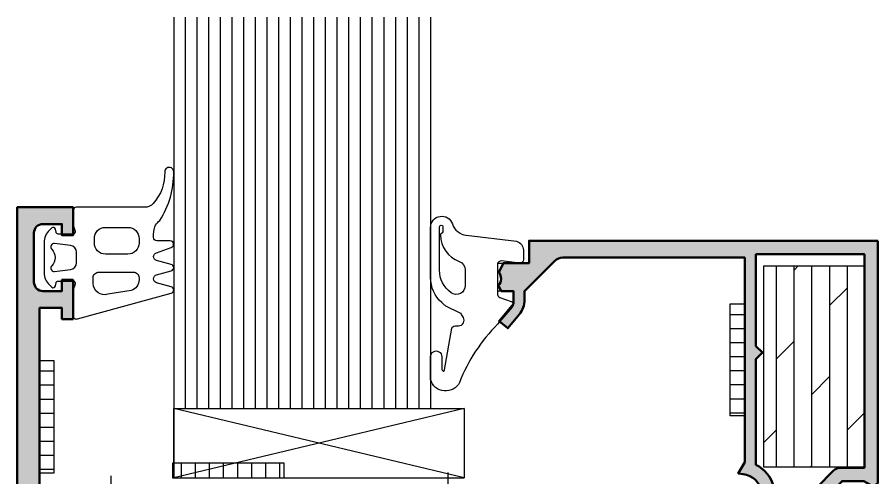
# Model space of a CAD drawing. Header units: millimetres. Extents: x -1821 to 14707, y -2864 to 1473.
# Drawn here: x 12332.2 to 12409.2, y -1147 to -1105.8 of the extents above; entities that cross this region are included whole.
import ezdxf

# ---------------------------------------------------------------- set-up
doc = ezdxf.new("R2010")
doc.units = ezdxf.units.MM
doc.linetypes.add('CENTER', pattern=[50.800000000000004, 31.75, -6.35, 6.35, -6.35])
doc.linetypes.add('VERDECKT', pattern=[9.524999999999999, 6.35, -3.175])
doc.layers.add('AM_S', color=80, linetype='Continuous', lineweight=50)
doc.layers.add('Docu-AM_8', color=1, linetype='Continuous', lineweight=25)
for name, color, linetype in [('CENT_18', 3, 'CENTER'), ('CONST35', 7, 'Continuous'), ('CONST50', 1, 'Continuous'), ('HIDE_18', 3, 'VERDECKT')]:
    doc.layers.add(name, color=color, linetype=linetype)

# ---------------------------------------------------------------- blocks, each defined once
blk = doc.blocks.new('WI4010065')
at = {"linetype": 'Continuous'}
for points in [[(0.3, 0, 0.414214), (0, -0.3), (0, -1.615239), (0.187939, -2.131596, -0.520567), (0, -2.4), (-1.33218, -2.4, -0.36397), (-1.529142, -2.23473), (-1.576655, -1.96527, 0.594937), (-1.910016, -1.853729), (-2.122998, -2.052338, 0.208), (-2.6, -3.149369), (-2.6, -5.850631, 0.208), (-2.122998, -6.947662), (-1.910016, -7.146271, 0.594937), (-1.576655, -7.03473), (-1.529142, -6.76527, -0.36397), (-1.33218, -6.6), (0, -6.6, -0.520567), (0.187939, -6.868404), (0, -7.384761), (0, -9.7, 0.505497), (0.389, -9.986), (8.789, -7.686, 0.751737), (8.775901, -7.11), (7.474901, -6.762, -0.767327), (7.474901, -6.038), (8.775901, -5.69, 0.767327), (8.775901, -5.11), (7.458901, -4.757, -0.767327), (7.458901, -4.076), (8.775901, -3.59, 0.876976), (8.697901, -3), (7.497901, -3, -0.414214), (7.197901, -2.7), (7.197901, -2.48, -0.051818), (7.229954, -2.171592, -0.225446), (7.753453, -1.181, 0.150709), (8.998426, 3.166347, 1.016945), (8.198426, 3.153347, -0.195341), (7.159804, 0.327187, -0.211259), (6.419992, 0), (0.3, 0)], [(4.9, -1.8, -0.414214), (5.9, -2.8), (5.9, -3.2, -0.414214), (4.9, -4.2), (2.9, -4.2, -0.414214), (1.9, -3.2), (1.9, -2.8, -0.414214), (2.9, -1.8), (4.9, -1.8)], [(0.3, -4.975849), (0.3, -4.024151, 0.378866), (-0.226878, -3.428624), (-1.663439, -3.252236, 0.717695), (-1.909647, -3.764588, -0.421053), (-1.909647, -5.235412, 0.717695), (-1.663439, -5.747764), (-0.226878, -5.571376, 0.378866), (0.3, -4.975849)], [(5.4, -5.8, -0.414214), (5.9, -6.3), (5.9, -6.487, -0.328465), (5.197, -7.442), (3.097, -7.784, -0.505497), (1.8, -6.829), (1.8, -6.3, -0.414214), (2.3, -5.8), (5.4, -5.8)]]:
    blk.add_lwpolyline(points, format="xyb", close=True, dxfattribs=at)
blk = doc.blocks.new('WS4070448')
for p, q in [((6.61725692111645, -8.639359081321516), (6.61725692111645, -11.00311480052579)), ((6.61725692111645, -8.639359081321516), (9.517256921116541, -8.639359081321516)), ((9.517256921116541, -11.00311480052579), (9.517256921116541, -8.639359081321516)), ((6.61725692111645, -11.00311480052579), (8.067256921116496, -12.63935908132152)), ((8.067256921116496, -12.63935908132152), (9.517256921116541, -11.00311480052579))]:
    blk.add_line(p, q)
blk.add_lwpolyline([(11.39017358778314, 2.114399939326205, 0.3148562194916155), (4.744340254449881, 2.114399939326205, 0.244911807885714), (4.31725692111651, 1.294786315076664), (4.31725692111651, 0.3606409186785697), (11.81725692111651, 0.3606409186785697), (11.81725692111651, 1.294786315076664, 0.244911807885716), (11.39017358778314, 2.114399939326205, 0.1382912330068625)], format="xyb")
for points in [[(6.117256921116464, -1.139359081321317), (6.617256921116464, -1.428034215916085), (8.06725692111651, -1.08419660353465), (8.56725692111651, -0.707357978585577), (8.06725692111651, -0.5068463343449991), (6.617256921116464, -0.8506839467264342)], [(6.117256921116464, -2.539359081321294), (6.617256921116464, -2.828034215916063), (9.517256921116555, -2.140358991153079), (10.01725692111656, -1.851683856558196), (9.517256921116555, -1.563008721963428), (6.617256921116464, -2.250683946726411)], [(6.117256921116464, -3.939359081321271), (6.617256921116464, -4.22803421591604), (9.517256921116555, -3.540358991153056), (10.01725692111656, -3.251683856558287), (9.517256921116555, -2.963008721963405), (6.617256921116464, -3.650683946726502)], [(6.117256921116464, -5.339359081321362), (6.617256921116464, -5.628034215916131), (9.517256921116555, -4.940358991153147), (10.01725692111656, -4.651683856558265), (9.517256921116555, -4.363008721963496), (6.617256921116464, -5.05068394672648)], [(6.117256921116464, -6.739359081321339), (6.617256921116464, -7.028034215916108), (9.517256921116555, -6.340358991153124), (10.01725692111656, -6.051683856558356), (9.517256921116555, -5.763008721963473), (6.617256921116464, -6.450683946726571)], [(6.117256921116464, -8.13935908132143), (6.617256921116464, -8.428034215916199), (9.517256921116555, -7.740358991153215), (10.01725692111656, -7.451683856558333), (9.517256921116555, -7.163008721963564), (6.617256921116464, -7.850683946726548)]]:
    blk.add_lwpolyline(points, close=True)
for points in [[(6.117256921116464, -1.139359081321317), (8.56725692111651, -0.707357978585577)], [(6.617256921116464, -0.1393590813214303), (6.617256921116464, -0.8506839467264342)], [(9.517256921116555, -0.1393590813214303), (9.517256921116555, -1.563008721963428)], [(6.617256921116464, -1.428034215916085), (6.617256921116464, -1.850683946726662)], [(6.617256921116464, -1.428034215915972), (6.617256921116464, -2.250683946726411)], [(6.617256921116464, -1.428034215916085), (6.617256921116464, -2.250683946726411)], [(6.117256921116464, -2.539359081321294), (10.01725692111656, -1.851683856558196)], [(9.517256921116555, -2.140358991153079), (9.517256921116555, -2.963008721963405)], [(6.617256921116464, -2.828034215916063), (6.617256921116464, -3.650683946726389)], [(6.117256921116464, -3.939359081321271), (10.01725692111656, -3.251683856558287)], [(9.517256921116555, -3.540358991153056), (9.517256921116555, -4.363008721963496)], [(6.617256921116464, -4.22803421591604), (6.617256921116464, -5.05068394672648)], [(6.117256921116464, -5.339359081321362), (10.01725692111656, -4.651683856558265)], [(9.517256921116555, -4.940358991153147), (9.517256921116555, -5.763008721963473)], [(6.117256921116464, -6.739359081321339), (10.01725692111656, -6.051683856558356)], [(6.617256921116464, -5.628034215916131), (6.617256921116464, -6.450683946726457)], [(9.517256921116555, -6.340358991153124), (9.517256921116555, -7.163008721963564)], [(6.117256921116464, -8.13935908132143), (10.01725692111656, -7.451683856558333)], [(6.617256921116464, -7.028034215916108), (6.617256921116464, -7.850683946726548)], [(6.617256921116464, -8.428034215916199), (6.617256921116464, -8.63935908132143)], [(9.517256921116555, -7.740358991153215), (9.517256921116555, -8.63935908132143)], [(9.267256921116555, -8.63935908132143), (9.267256921116555, -10.88653788598694), (8.100687889319275, -12.28495534589953)], [(9.517256921116555, -9.140358991153192), (9.517256921116555, -9.963008721963632)], [(6.617256921116464, -9.828034215916176), (6.617256921116464, -10.65068394672662)]]:
    blk.add_lwpolyline(points)
for centre, radius, start, end in [((6.117256921116464, -0.1393590813214303), 0.5, 0, 90), ((10.01725692111656, -0.1393590813214303), 0.5, 90, 180), ((6.608770647169436, -12.47123468863523), 1.46814441479989, 353.4243546898833, 89.66881296982747)]:
    blk.add_arc(centre, radius, start, end)
at = {"layer": 'CENT_18'}
blk.add_line((8.051324099384601, -14.39948361255352), (8.067256921116496, 4.660640918678553), dxfattribs=at)
at = {"layer": 'HIDE_18'}
for p, q in [((7.095590298616457, 1.693974918678634), (7.095590298616457, 3.078670647065735)), ((7.507789093673637, 1.693974918678634), (7.507789093673637, 2.967171702408848)), ((8.626724748559354, 1.693974918678634), (8.626724748559354, 2.967171702408848)), ((9.03892354361642, 1.693974918678634), (9.03892354361642, 3.078670647065735))]:
    blk.add_line(p, q, dxfattribs=at)
for points in [[(6.417257671116445, 2.920991849600028), (6.417257671116445, 1.693974918678606)], [(9.71725617111646, 2.920991849600028), (9.71725617111646, 1.693974918678606)], [(6.417257671116445, 1.693974918678606), (8.06725692111651, 1.251858952129083)], [(9.71725617111646, 1.693974918678606), (8.06725692111651, 1.251858952129083)]]:
    blk.add_lwpolyline(points, dxfattribs=at)
for centre, radius, start, end in [((6.477833716567616, 4.198323827732139), 1.278767547148902, 267.2848457777188, 298.8872446147255), ((8.06725692111651, 5.853135295953763), 2.939692180009696, 250.6988425741186, 289.3011574258814), ((9.656680125665403, 4.198323827732139), 1.278767547148902, 241.1127553852741, 272.7151542222811), ((6.756423984866402, 2.851153472017387), 1.205859026872558, 253.6642630842155, 286.3357369157983), ((8.067256921116623, 11.77548796901581), 10.12822992478941, 264.4947782301543, 275.5052217698424), ((9.378089857366618, 2.851153472017955), 1.205859026873062, 253.6642630842089, 286.3357369157813)]:
    blk.add_arc(centre, radius, start, end, dxfattribs=at)
blk = doc.blocks.new('WI4030187')
h = blk.add_hatch()
h.set_pattern_fill('LINE', color=256, scale=0.395, angle=90, style=0)
h.set_pattern_definition([(90, (0, 0), (-1.254125, 7.679047217437444e-17), [])])
h.paths.add_polyline_path([(10, 1.300000000000001), (0, 1.300000000000001), (0, 0), (10, 4.440892098500626e-16)])
blk.add_lwpolyline([(0, 1.3), (0, 0), (10, 4.440892098500626e-16), (10, 1.300000000000001)], close=True)
blk = doc.blocks.new('WI3090077')
for points in [[(-34.00000000000001, 20.00000000000002), (-31.20000000000001, 20.00000000000002), (-31.20000034275063, 22.00000000000002), (-7.105427357601002e-15, 22), (0, 0.3000000000000043), (-0.4500000000000064, 0.04019237886466698), (-1.246410161513783, 0.5), (-3.200000000000024, 0.5000000000000036), (-3.70000000000001, 3.552713678800501e-15), (-3.700000000000014, -1.899999999999991), (-3.500000000000004, -1.900000000000002), (-3.500000000000007, -2.299999999999997), (-4.900000000000006, -2.299999999999994), (-4.900000000000013, -1.199999999999996), (-9.201613323034078, -1.199999999999996), (-9.298437906689262, -1.574999999999996, -0.6526792417611865), (-14.90000000000001, -2.488194301613421), (-14.90000000000001, -2.199999999999989), (-13.65738719604984, -2.199999999999996, 1.382110527038188), (-12.04000000000001, 1.132588937151411), (-12.48361182593795, 1.192270058432107), (-11.9, 2.203115392854702), (-11.9, 20.50000000000005), (-28.18578597812919, 20.50000000000007, 0.1989123673796576), (-28.89289275931574, 20.20710678118662), (-31.59999954050234, 17.50000000000002), (-31.59999954050234, 16.71441000000001, -0.1763269499999998), (-32.06791154050234, 15.42883600000001), (-33.11697754050233, 14.17860700000002), (-33.88302254050234, 14.82139400000002), (-32.59999954050234, 16.35044100000001), (-32.59999954050234, 17.50000000000002), (-34.00000000000001, 17.50000000000002)], [(-10.9, 20.80000000000005), (-10.90000000000001, 12.58284271247458), (-10.31715728752541, 12.00000000000001), (-10.90000000000001, 11.41715728752541), (-10.90000000000001, 1.965863337187804, -0.2134575926161298), (-9.305004173625662, 4.884981308350689e-15), (-5.397056274847692, 5.329070518200751e-15), (-3.989949493661207, 1.407106781186525, -0.1989123673796592), (-3.282842712474658, 1.699999999999986), (-1.200000000000003, 1.700000000000001), (-1.200000000000003, 20.80000000000005), (-10.9, 20.80000000000005)]]:
    blk.add_lwpolyline(points, format="xyb", close=True)
blk = doc.blocks.new('WI4090084')
h = blk.add_hatch()
h.set_pattern_fill('DOLMIT', color=256, scale=0.25, angle=90, style=0)
h.set_pattern_definition([(90, (3.299999999999999, -4.999999999999947), (-1.5875, 9.720312933465119e-17), []), (135, (3.299999999999999, -4.999999999999947), (-3.174997835875247, -3.174997835875246), [2.245065, -4.490125])])
h.paths.add_polyline_path([(-1.200000000000001, 20.25000000000005), (-10.2, 20.25000000000005), (-10.2, 2.250000000000053), (-1.200000000000001, 2.250000000000053)])
blk.add_lwpolyline([(-1.200000000000001, 2.250000000000053), (-1.200000000000001, 20.25000000000005), (-10.2, 20.25000000000005), (-10.2, 2.250000000000053)], close=True)
blk = doc.blocks.new('WI4010016')
for points in [[(1.688524541037498, 1.955098387866187, -0.3461331105005999), (2.300000000000009, 1.177629097523088), (2.300000000000009, 0.3000000000000007, -0.4496975793339003), (1.964201519213871, 0.002143543341084353), (0.3357984807861376, 0.1978564566589185, 0.4496975790873189), (0, -0.09999999999999787), (8.881784197001252e-15, -2.789937738537067, 0.3152987891044772), (0.1973939570023084, -3.07184552477284), (1.202606042997701, -3.437712803199801, -0.5486187868935034), (1.312132034355964, -3.931752623791538), (8.881784197001252e-15, -5.462840692334162, 0.1047370976568534), (-3.406423218303059, -10.66239783296412, -0.6847275734263883), (-5.998862265964473, -10.41759847683421), (-5.99999999999999, -8.356045977972915, -1.000000000820416), (-5.000000152286873, -8.355494095902072), (-4.999185325138845, -9.417046646897802, 0.2876010921935182), (-4.840369174558055, -9.693420639918134, 0.1568827604902037), (-4.754309305069709, -9.531084462516114), (-4.093366878559364, -5.819627514306675, -0.04138140840473169), (-4.072210403923394, -5.73976082248041), (-4.02199999999999, -5.688999999999987, -0.2002740000000003), (-3.808999999999996, -5.599999999999986), (-3.499999999999998, -5.599999999999988, 0.5773500002734709), (-3.067000000000005, -4.849999999999988), (-3.223000000000011, -4.579000000000002, 0.149451), (-3.350999999999997, -4.460000000000002), (-4.636999999999999, -3.832999999999992, -0.06992699999999963), (-4.752000000000008, -3.754999999999988), (-5.007000000000003, -3.524999999999999, -0.2125570000000001), (-5.999999999999997, -1.295999999999985), (-5.999999999999997, 3.199999999999996, -0.8524306773310859), (-4.050129141320308, 3.512472740920035, 0.2913362923093043), (-2.803283656008738, 2.49191776302653), (1.688524541037498, 1.955098387866187)], [(-2.900000000000004, -1.999999999999993, -0.6129919999999992), (-4.17099999999999, -2.646999999999983, -0.2399310002169106), (-5.199999999999986, -0.6249999999999947), (-5.199999999999986, 3.250000000000007, -0.9999999999999999), (-4.900000000000004, 3.250000000000007), (-4.900000000000004, 2.882999999999988, -0.3178370002258233), (-5.099999999999993, 2.6), (-5.102000000000002, 2.512000000000008, 0.3179750002258412), (-3.433999999999994, 0.1540000000000035, -0.3179750000000001), (-2.900000000000004, -0.5999999999999872), (-2.900000000000004, -1.999999999999993)]]:
    blk.add_lwpolyline(points, format="xyb", close=True)
blk = doc.blocks.new('*U130', base_point=(170.9129253056637, 156.9137943987797))
for p, q in [((171.9583798511183, 156.9137943987797), (171.9583798511183, 191.9137943987797)), ((173.0038343965728, 156.9137943987797), (173.0038343965728, 191.9137943987797)), ((174.0492889420273, 156.9137943987797), (174.0492889420273, 191.9137943987797)), ((175.0947434874818, 156.9137943987797), (175.0947434874818, 191.9137943987797)), ((176.1401980329363, 156.9137943987797), (176.1401980329363, 191.9137943987797)), ((177.1856525783908, 156.9137943987797), (177.1856525783908, 191.9137943987797)), ((178.2311071238453, 156.9137943987797), (178.2311071238453, 191.9137943987797)), ((179.2765616692998, 156.9137943987797), (179.2765616692998, 191.9137943987797)), ((180.3220162147543, 156.9137943987797), (180.3220162147543, 191.9137943987797)), ((181.3674707602088, 156.9137943987797), (181.3674707602088, 191.9137943987797)), ((182.4129253056633, 156.9137943987797), (182.4129253056633, 191.9137943987797)), ((183.4583798511178, 156.9137943987797), (183.4583798511178, 191.9137943987797)), ((184.5038343965723, 156.9137943987797), (184.5038343965723, 191.9137943987797)), ((185.5492889420268, 156.9137943987797), (185.5492889420268, 191.9137943987797)), ((186.5947434874813, 156.9137943987797), (186.5947434874813, 191.9137943987797)), ((187.6401980329358, 156.9137943987797), (187.6401980329358, 191.9137943987797)), ((188.6856525783903, 156.9137943987797), (188.6856525783903, 191.9137943987797)), ((189.7311071238448, 156.9137943987797), (189.7311071238448, 191.9137943987797)), ((190.7765616692993, 156.9137943987797), (190.7765616692993, 191.9137943987797)), ((191.8220162147538, 156.9137943987797), (191.8220162147538, 191.9137943987797)), ((192.8674707602083, 156.9137943987797), (192.8674707602083, 191.9137943987797))]:
    blk.add_line(p, q)
blk.add_lwpolyline([(170.9129253056637, 191.9137943987797), (170.9129253056637, 156.9137943987797), (193.9129253056637, 156.9137943987797), (193.9129253056637, 191.9137943987797)])
blk = doc.blocks.new('B-1021356_docu_wos')
at = {"layer": 'Docu-AM_8'}
h = blk.add_hatch(color=256, dxfattribs=at)
edge = h.paths.add_edge_path()
edge.add_line((-59.80105161088672, 27.20000000000014), (-60.80735939792338, 29.3580340134629))
edge.add_arc((-59.90105161088674, 29.78065227520359), 0.9999999999999812, 180, 205.0000000000002, ccw=False)
edge.add_line((-60.90105161088672, 29.78065227520359), (-60.90105161088672, 31.60000000000005))
edge.add_line((-60.90105161088672, 31.60000000000005), (-60.00105161088673, 31.60000000000011))
edge.add_line((-60.00105161088673, 31.60000000000011), (-60.00105161088666, 70.9000000000001))
edge.add_line((-60.00105161088665, 70.9000000000001), (-57.94496488121349, 70.9000000000001))
edge.add_arc((-57.94496488121349, 71.9000000000001), 1, 270, 335.5560452195836)
edge.add_line((-57.03459840375088, 71.48619705569892), (-56.30105161088672, 73.10000000000008))
edge.add_line((-56.30105161088672, 73.10000000000008), (-56.30105161088672, 73.75000100000008))
edge.add_line((-56.30105161088672, 73.75000100000008), (-58.30105161088672, 72.75000100000008))
edge.add_line((-58.30105161088672, 72.75000100000008), (-59.30105161088672, 72.75000100000008))
edge.add_line((-59.30105161088672, 72.75000100000008), (-59.30105161088672, 77.25000100000008))
edge.add_line((-59.30105161088672, 77.25000100000008), (-58.30105161088672, 77.25000100000008))
edge.add_line((-58.30105161088672, 77.25000100000008), (-56.30105161088672, 76.25000100000008))
edge.add_line((-56.30105161088672, 76.25000100000008), (-56.30105161088672, 78.8000000000001))
edge.add_line((-56.30105161088672, 78.8000000000001), (-59.30105161088671, 78.8000000000001))
edge.add_line((-59.30105161088671, 78.8000000000001), (-59.30105161088671, 79.0000000000001))
edge.add_line((-59.30105161088671, 79.0000000000001), (-62.00105161088672, 79.0000000000001))
edge.add_arc((-62.00105161088672, 78.0000000000001), 1, 90, 180)
edge.add_line((-63.00105161088672, 78.0000000000001), (-63.00105161088661, 77.49999999999999))
edge.add_line((-63.00105161088661, 77.49999999999999), (-61.10105161088674, 77.50000000000021))
edge.add_line((-61.10105161088674, 77.50000000000021), (-61.10105161088674, 74.49999999999999))
edge.add_line((-61.10105161088674, 74.49999999999999), (-74.00105161088672, 74.5000000000001))
edge.add_arc((-74.00105161088672, 75.5000000000001), 1, 180, 270, ccw=False)
edge.add_line((-75.00105161088672, 75.5000000000001), (-75.00105161088672, 95.00000000000011))
edge.add_line((-75.00105161088672, 95.00000000000011), (-73.0010516108866, 95))
edge.add_line((-73.0010516108866, 95), (-73.00105161088672, 94.00000000000011))
edge.add_line((-73.00105161088672, 94.00000000000011), (-72.00105161088672, 94.00000000000011))
edge.add_line((-72.00105161088672, 94.00000000000011), (-72.00105161088672, 97.50000000000011))
edge.add_line((-72.00105161088672, 97.50000000000011), (-73.00105161088672, 97.50000000000011))
edge.add_line((-73.00105161088672, 97.50000000000011), (-73.00105161088672, 96.50000000000011))
edge.add_line((-73.00105161088672, 96.50000000000011), (-74.70105161088654, 96.50000000000011))
edge.add_arc((-74.70105161088665, 97.30000000000018), 0.8000000000000664, 180.000000000008, 270.0000000000083, ccw=False)
edge.add_line((-75.50105161088672, 97.30000000000007), (-75.50105161088672, 101.6999999999999))
edge.add_arc((-74.70105161088654, 101.6999999999999), 0.8000000000001819, 90, 180, ccw=False)
edge.add_line((-74.70105161088654, 102.5000000000001), (-73.0010516108866, 102.5))
edge.add_line((-73.0010516108866, 102.5), (-73.0010516108866, 101.5))
edge.add_line((-73.0010516108866, 101.5), (-72.00105161088672, 101.5000000000001))
edge.add_line((-72.00105161088672, 101.5000000000001), (-72.00105161088672, 104.0000000000001))
edge.add_line((-72.00105161088672, 104.0000000000001), (-77.00105161088672, 104.0000000000001))
edge.add_line((-77.00105161088672, 104.0000000000001), (-77.00105161088672, 31.0000000000001))
edge.add_line((-77.00105161088672, 31.0000000000001), (-65.00105161088672, 31.0000000000001))
edge.add_line((-65.00105161088672, 31.0000000000001), (-65.00105161088672, 21.50000000000009))
edge.add_line((-65.00105161088672, 21.50000000000009), (-59.80105161088672, 21.50000000000014))
edge.add_line((-59.80105161088672, 21.50000000000014), (-59.80105161088672, 24.04999900000016))
edge.add_line((-59.80105161088673, 24.04999900000016), (-61.80105161088673, 23.04999900000016))
edge.add_line((-61.80105161088673, 23.04999900000016), (-62.80105161088673, 23.04999900000016))
edge.add_line((-62.80105161088673, 23.04999900000016), (-62.80105161088673, 27.54999900000016))
edge.add_line((-62.80105161088673, 27.54999900000016), (-61.80105161088673, 27.54999900000016))
edge.add_line((-61.80105161088673, 27.54999900000016), (-59.80105161088673, 26.54999900000016))
edge.add_line((-59.80105161088673, 26.54999900000016), (-59.80105161088672, 27.20000000000014))
h.paths.add_polyline_path([(-62.30105161088672, 72.6000000000001), (-74.70105161088672, 72.6000000000001), (-74.70105161088672, 70.1000000000001), (-75.00105161088672, 70.1000000000001), (-75.00105161088672, 35.40000000000011), (-74.70105161088671, 35.40000000000011), (-74.70105161088672, 32.90000000000011), (-62.30105161088672, 32.90000000000009), (-62.30105161088672, 35.40000000000009), (-61.80105161088672, 35.40000000000011), (-61.80105161088665, 70.1000000000001), (-62.30105161088672, 70.1000000000001)], flags=0)
at = {"layer": 'AM_S'}
blk.add_lwpolyline([(-75.00105161088672, 75.5000000000001), (-75.00105161088672, 95.00000000000011), (-73.0010516108866, 95), (-73.00105161088672, 94.00000000000011), (-72.00105161088672, 94.00000000000011), (-72.00105161088672, 97.50000000000011), (-73.00105161088672, 97.50000000000011), (-73.00105161088672, 96.50000000000011), (-74.70105161088654, 96.50000000000011, -0.4142135623730963), (-75.50105161088672, 97.30000000000007), (-75.50105161088672, 101.6999999999999, -0.414213562373095), (-74.70105161088654, 102.5000000000001), (-73.0010516108866, 102.5), (-73.0010516108866, 101.5), (-72.00105161088672, 101.5000000000001), (-72.00105161088672, 104.0000000000001), (-77.00105161088672, 104.0000000000001), (-77.00105161088672, 31.0000000000001)], format="xyb", dxfattribs=at)
blk = doc.blocks.new('B-3090077_docu_wos')
at = {"layer": 'Docu-AM_8'}
h = blk.add_hatch(color=256, dxfattribs=at)
edge = h.paths.add_edge_path()
edge.add_line((-5.916165994601652e-15, 22), (1.483069987347554e-17, 0.3000000000000043))
edge.add_line((1.483069987347554e-17, 0.3000000000000042), (-0.4500000000000064, 0.04019237886466698))
edge.add_line((-0.4500000000000064, 0.040192378864667), (-1.246410161513782, 0.4999999999999999))
edge.add_line((-1.246410161513782, 0.4999999999999999), (-3.200000000000023, 0.5000000000000037))
edge.add_line((-3.200000000000023, 0.5000000000000037), (-3.70000000000001, 3.774758283725532e-15))
edge.add_line((-3.70000000000001, 3.755256197147949e-15), (-3.700000000000014, -1.899999999999991))
edge.add_line((-3.700000000000014, -1.899999999999991), (-3.500000000000004, -1.900000000000002))
edge.add_line((-3.500000000000004, -1.900000000000002), (-3.500000000000007, -2.299999999999997))
edge.add_line((-3.500000000000007, -2.299999999999997), (-4.900000000000006, -2.299999999999994))
edge.add_line((-4.900000000000006, -2.299999999999994), (-4.900000000000013, -1.199999999999996))
edge.add_line((-4.900000000000013, -1.199999999999996), (-9.201613323034078, -1.199999999999995))
edge.add_line((-9.201613323034078, -1.199999999999995), (-9.298437906689262, -1.574999999999995))
edge.add_arc((-12.30000000000001, -0.7999999999999986), 3.100000000000002, 212.9958854735797, 345.5224878140702, ccw=False)
edge.add_line((-14.90000000000001, -2.48819430161342), (-14.90000000000001, -2.199999999999987))
edge.add_line((-14.90000000000001, -2.199999999999987), (-13.65738719604984, -2.199999999999995))
edge.add_arc((-12.30000000000001, -0.7999999999999987), 1.950000000000004, 225.8853814517831, 442.3377443392339)
edge.add_line((-12.04000000000001, 1.132588937151411), (-12.48361182593795, 1.192270058432107))
edge.add_line((-12.48361182593795, 1.192270058432107), (-11.9, 2.203115392854702))
edge.add_line((-11.9, 2.203115392854702), (-11.9, 20.50000000000005))
edge.add_line((-11.9, 20.50000000000005), (-28.18578597812918, 20.50000000000007))
edge.add_arc((-28.18578597812919, 19.50000000000007), 0.9999999999999971, 89.99999999999959, 134.9999999999996)
edge.add_line((-28.89289275931573, 20.20710678118662), (-31.59999954050233, 17.50000000000002))
edge.add_line((-31.59999954050233, 17.50000000000002), (-31.59999954050234, 16.71441000000002))
edge.add_arc((-33.59999863582795, 16.71441194627615), 1.99999909532656, 319.9999510689149, 359.9999442432706, ccw=False)
edge.add_line((-32.06791154050234, 15.42883600000002), (-33.11697754050233, 14.17860700000003))
edge.add_line((-33.11697754050233, 14.17860700000003), (-33.88302254050234, 14.82139400000002))
edge.add_line((-33.88302254050234, 14.82139400000002), (-32.59999954050234, 16.35044100000001))
edge.add_line((-32.59999954050234, 16.35044100000001), (-32.59999954050234, 17.50000000000002))
edge.add_line((-32.59999954050234, 17.50000000000002), (-33.70000054050234, 17.50000000000003))
edge.add_line((-33.70000054050234, 17.50000000000003), (-33.93351854050232, 17.98833300000001))
edge.add_arc((-34.71191328459863, 18.61610855631838), 1.000000263373766, 321.1138150427815, 396.1046044993024)
edge.add_line((-33.90397054050234, 19.20537000000001), (-33.49999954050233, 20.00000000000002))
edge.add_line((-33.49999954050233, 20.00000000000002), (-31.20000000000001, 20.00000000000002))
edge.add_line((-31.20000000000001, 20.00000000000002), (-31.20000034275063, 22.00000000000002))
edge.add_line((-31.20000034275063, 22.00000000000002), (-7.105427357601002e-15, 22))
edge = h.paths.add_edge_path(flags=16)
edge.add_line((-10.9, 20.80000000000005), (-10.90000000000001, 12.58284271247458))
edge.add_line((-10.90000000000001, 12.58284271247458), (-10.31715728752541, 12.00000000000001))
edge.add_line((-10.31715728752541, 12.00000000000001), (-10.90000000000001, 11.41715728752541))
edge.add_line((-10.90000000000001, 11.41715728752541), (-10.90000000000001, 1.965863337187804))
edge.add_arc((-12.30000000000003, -0.8000000000000566), 3.100000000000003, 14.955248316644486, 63.15278667399531, ccw=False)
edge.add_line((-9.305004173625658, 5.353424409500207e-15), (-5.39705627484769, 5.595608069779157e-15))
edge.add_line((-5.39705627484769, 5.595608069779157e-15), (-3.989949493661207, 1.407106781186525))
edge.add_arc((-3.28284271247465, 0.6999999999999833), 1.000000000000003, 90.0000000000004, 135.0000000000006, ccw=False)
edge.add_line((-3.282842712474657, 1.699999999999986), (-1.200000000000003, 1.700000000000001))
edge.add_line((-1.200000000000003, 1.700000000000001), (-1.200000000000002, 20.80000000000005))
edge.add_line((-1.200000000000002, 20.80000000000005), (-10.9, 20.80000000000005))
at = {"layer": 'AM_S'}
for points in [[(-5.916165994601652e-15, 22), (1.483069987347554e-17, 0.3000000000000042), (-0.4500000000000064, 0.040192378864667), (-1.246410161513782, 0.4999999999999999), (-3.200000000000023, 0.5000000000000037), (-3.70000000000001, 3.755256197147949e-15), (-3.700000000000014, -1.899999999999991), (-3.500000000000004, -1.900000000000002), (-3.500000000000007, -2.299999999999997), (-4.900000000000006, -2.299999999999994), (-4.900000000000013, -1.199999999999996), (-9.201613323034078, -1.199999999999995), (-9.298437906689262, -1.574999999999995, -0.6526792417611865), (-14.90000000000001, -2.48819430161342), (-14.90000000000001, -2.199999999999987), (-13.65738719604984, -2.199999999999995, 1.382110527038188), (-12.04000000000001, 1.132588937151411), (-12.48361182593795, 1.192270058432107), (-11.9, 2.203115392854702), (-11.9, 20.50000000000005), (-28.18578597812918, 20.50000000000007, 0.1989123673796576), (-28.89289275931573, 20.20710678118662), (-31.59999954050233, 17.50000000000002), (-31.59999954050234, 16.71441000000002, -0.1763269499999998), (-32.06791154050234, 15.42883600000002), (-33.11697754050233, 14.17860700000003), (-33.88302254050234, 14.82139400000002), (-32.59999954050234, 16.35044100000001), (-32.59999954050234, 17.50000000000002), (-33.70000054050234, 17.50000000000003), (-33.93351854050232, 17.98833300000001, 0.3394094399999998), (-33.90397054050234, 19.20537000000001), (-33.49999954050233, 20.00000000000002), (-31.20000000000001, 20.00000000000002), (-31.20000034275063, 22.00000000000002), (-5.916165994601652e-15, 22)], [(-10.9, 20.80000000000005), (-10.90000000000001, 12.58284271247458), (-10.31715728752541, 12.00000000000001), (-10.90000000000001, 11.41715728752541), (-10.90000000000001, 1.965863337187804, -0.2134575926161298), (-9.305004173625658, 5.353424409500207e-15), (-5.39705627484769, 5.595608069779157e-15), (-3.989949493661207, 1.407106781186525, -0.1989123673796592), (-3.282842712474657, 1.699999999999986), (-1.200000000000003, 1.700000000000001), (-1.200000000000002, 20.80000000000005), (-10.9, 20.80000000000005)]]:
    blk.add_lwpolyline(points, format="xyb", close=True, dxfattribs=at)

msp = doc.modelspace()

# ---------------------------------------------------------------- linework, layer by layer
at = {"layer": 'CONST35'}
msp.add_lwpolyline([(12372.15272024296, -1140.845238838395), (12346.15272024296, -1147.046136355847), (12346.15272024296, -1140.845238838395), (12372.15272024296, -1140.845238838395), (12372.15272024296, -1147.046136355847), (12346.15272024296, -1140.845238838395), (12346.15272024296, -1147.046136355847), (12372.15272024296, -1147.046136355847)], dxfattribs=at)

# ---------------------------------------------------------------- block references
for name, p in [('B-1021356_docu_wos', (12409.15271988309, -1226.846136355848)), ('B-3090077_docu_wos', (12409.15271988309, -1147.846136355848))]:
    msp.add_blockref(name, p)
for name, p in [('*U130', (12346.15272024296, -1140.845238838395)), ('WI4010065', (12337.15271988309, -1122.844804366756)), ('WI4010016', (12375.14002502949, -1127.846136355848)), ('WI4030187', (12346.03599542218, -1147.046136355847))]:
    msp.add_blockref(name, p, dxfattribs=at)
at = {"layer": 'CONST35', "xscale": -1}
for name, p, rotation in [('WI4090084', (12409.15271988309, -1125.846136355848), 180), ('WI4030187', (12397.25271978346, -1131.493239532622), 90)]:
    msp.add_blockref(name, p, dxfattribs=dict(at, rotation=rotation))
at = {"layer": 'CONST35', "rotation": 270}
msp.add_blockref('WI4030187', (12334.15271988309, -1136.594804366756), dxfattribs=at)
at = {"layer": 'CONST35', "xscale": -1}
for p in [(12348.61638232961, -1151.546134122264), (12378.76638698176, -1151.246135955668)]:
    msp.add_blockref('WS4070448', p, dxfattribs=at)
at = {"layer": 'CONST50'}
msp.add_blockref('WI3090077', (12409.15271988309, -1147.846136355848), dxfattribs=at)

doc.saveas('drawing.dxf')
